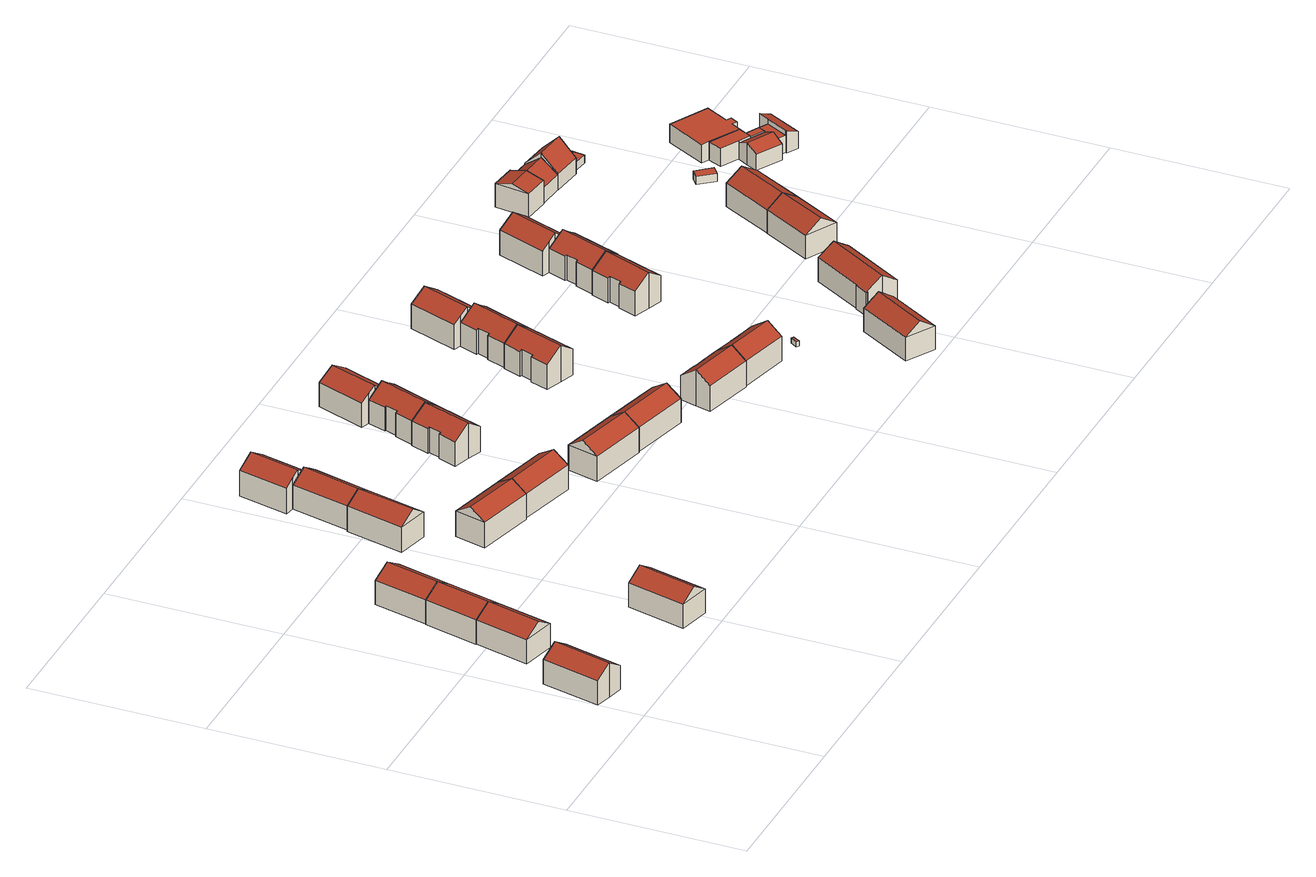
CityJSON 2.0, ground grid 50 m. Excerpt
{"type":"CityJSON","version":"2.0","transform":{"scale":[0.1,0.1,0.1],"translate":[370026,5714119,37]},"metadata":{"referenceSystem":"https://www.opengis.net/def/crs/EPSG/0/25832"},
"CityObjects":{
"building1":{"type":"Building","attributes":{"Geometrietyp2DReferenz":"3000","Gemeindeschluessel":"05513000","function":"31001_1010","roofType":"3100","measuredHeight":10.37,"storeysAboveGround":2},"address":[{"country":"Germany","locality":"Gelsenkirchen","thoroughfareNumber":"32","thoroughfareName":"Marderweg"}],"geometry":[{"type":"Solid","lod":"2","boundaries":[[[[0,1,2,3]],[[4,5,1,0]],[[6,7,5,4]],[[8,9,7,6]],[[10,11,9,8]],[[3,2,11,10]],[[4,0,3,6]],[[10,8,6,3]],[[1,5,7,9,11,2]]]],"semantics":{"surfaces":[{"type":"WallSurface"},{"type":"RoofSurface"},{"type":"GroundSurface"}],"values":[[0,0,0,0,0,0,1,1,2]]}}]},
"building2":{"type":"Building","attributes":{"Geometrietyp2DReferenz":"3000","Gemeindeschluessel":"05513000","function":"31001_1010","roofType":"3100","measuredHeight":10.37,"storeysAboveGround":2},"address":[{"country":"Germany","locality":"Gelsenkirchen","thoroughfareNumber":"30","thoroughfareName":"Marderweg"}],"geometry":[{"type":"Solid","lod":"2","boundaries":[[[[12,13,14,15]],[[16,17,13,12]],[[18,19,17,16]],[[15,14,19,18]],[[12,20,16]],[[18,21,15]],[[15,21,20,12]],[[16,20,21,18]],[[13,17,19,14]]]],"semantics":{"surfaces":[{"type":"WallSurface"},{"type":"RoofSurface"},{"type":"GroundSurface"}],"values":[[0,0,0,0,0,0,1,1,2]]}}]},
"building3":{"type":"Building","attributes":{"Geometrietyp2DReferenz":"3000","Gemeindeschluessel":"05513000","function":"31001_1010","roofType":"3100","measuredHeight":10.4,"storeysAboveGround":2},"address":[{"country":"Germany","locality":"Gelsenkirchen","thoroughfareNumber":"28","thoroughfareName":"Marderweg"}],"geometry":[{"type":"Solid","lod":"2","boundaries":[[[[15,22,23,24]],[[18,25,22,15]],[[26,27,25,18]],[[24,23,27,26]],[[15,21,18]],[[26,28,24]],[[24,28,21,15]],[[18,21,28,26]],[[22,25,27,23]]]],"semantics":{"surfaces":[{"type":"WallSurface"},{"type":"RoofSurface"},{"type":"GroundSurface"}],"values":[[0,0,0,0,0,0,1,1,2]]}}]},
"building4":{"type":"Building","attributes":{"Geometrietyp2DReferenz":"3000","Gemeindeschluessel":"05513000","function":"31001_1010","roofType":"3100","measuredHeight":10.37,"storeysAboveGround":2},"address":[{"country":"Germany","locality":"Gelsenkirchen","thoroughfareNumber":"26","thoroughfareName":"Marderweg"}],"geometry":[{"type":"Solid","lod":"2","boundaries":[[[[24,29,30,31]],[[26,32,29,24]],[[33,34,32,26]],[[31,30,34,33]],[[24,28,26]],[[33,35,31]],[[31,35,28,24]],[[26,28,35,33]],[[29,32,34,30]]]],"semantics":{"surfaces":[{"type":"WallSurface"},{"type":"RoofSurface"},{"type":"GroundSurface"}],"values":[[0,0,0,0,0,0,1,1,2]]}}]},
"building5":{"type":"Building","attributes":{"Geometrietyp2DReferenz":"3000","Gemeindeschluessel":"05513000","function":"31001_1010","roofType":"3100","measuredHeight":10.24,"storeysAboveGround":2},"address":[{"country":"Germany","locality":"Gelsenkirchen","thoroughfareNumber":"12","thoroughfareName":"Iltisweg"}],"geometry":[{"type":"Solid","lod":"2","boundaries":[[[[36,37,38,39]],[[40,41,37,36]],[[42,43,41,40]],[[39,38,43,42]],[[36,44,40]],[[42,45,39]],[[39,45,44,36]],[[40,44,45,42]],[[37,41,43,38]]]],"semantics":{"surfaces":[{"type":"WallSurface"},{"type":"RoofSurface"},{"type":"GroundSurface"}],"values":[[0,0,0,0,0,0,1,1,2]]}}]},
"building6":{"type":"Building","attributes":{"Geometrietyp2DReferenz":"3000","Gemeindeschluessel":"05513000","function":"31001_1010","roofType":"3100","measuredHeight":10.56,"storeysAboveGround":2},"address":[{"country":"Germany","locality":"Gelsenkirchen","thoroughfareNumber":"24","thoroughfareName":"Marderweg"}],"geometry":[{"type":"Solid","lod":"2","boundaries":[[[[46,47,48,49]],[[50,51,47,46]],[[52,53,51,50]],[[49,48,53,52]],[[46,54,50]],[[52,55,49]],[[49,55,54,46]],[[50,54,55,52]],[[47,51,53,48]]]],"semantics":{"surfaces":[{"type":"WallSurface"},{"type":"RoofSurface"},{"type":"GroundSurface"}],"values":[[0,0,0,0,0,0,1,1,2]]}}]},
"building7":{"type":"Building","attributes":{"Geometrietyp2DReferenz":"3000","Gemeindeschluessel":"05513000","function":"31001_1010","roofType":"3100","measuredHeight":10.58,"storeysAboveGround":2},"address":[{"country":"Germany","locality":"Gelsenkirchen","thoroughfareNumber":"11","thoroughfareName":"Marderweg"}],"geometry":[{"type":"Solid","lod":"2","boundaries":[[[[56,57,58,59]],[[60,61,57,56]],[[62,63,61,60]],[[59,58,63,62]],[[56,64,60]],[[62,65,59]],[[59,65,64,56]],[[60,64,65,62]],[[57,61,63,58]]]],"semantics":{"surfaces":[{"type":"WallSurface"},{"type":"RoofSurface"},{"type":"GroundSurface"}],"values":[[0,0,0,0,0,0,1,1,2]]}}]},
"building8":{"type":"Building","attributes":{"Geometrietyp2DReferenz":"3000","Gemeindeschluessel":"05513000","function":"31001_1010","roofType":"3100","measuredHeight":10.25,"storeysAboveGround":2},"address":[{"country":"Germany","locality":"Gelsenkirchen","thoroughfareNumber":"22","thoroughfareName":"Marderweg"}],"geometry":[{"type":"Solid","lod":"2","boundaries":[[[[52,66,67,55]],[[68,69,66,52]],[[70,71,69,68]],[[72,73,71,70]],[[74,75,73,72]],[[49,76,75,74]],[[55,67,76,49]],[[68,52,55,70]],[[49,74,72,70,55]],[[66,69,71,73,75,76,67]]]],"semantics":{"surfaces":[{"type":"WallSurface"},{"type":"RoofSurface"},{"type":"GroundSurface"}],"values":[[0,0,0,0,0,0,0,1,1,2]]}}]},
"building9":{"type":"Building","attributes":{"Geometrietyp2DReferenz":"3000","Gemeindeschluessel":"05513000","function":"31001_1010","roofType":"3100","measuredHeight":10.66,"storeysAboveGround":2},"address":[{"country":"Germany","locality":"Gelsenkirchen","thoroughfareNumber":"20","thoroughfareName":"Marderweg"}],"geometry":[{"type":"Solid","lod":"2","boundaries":[[[[77,78,79,80]],[[81,82,78,77]],[[83,84,82,81]],[[85,86,84,83]],[[87,88,86,85]],[[89,90,88,87]],[[80,79,90,89]],[[83,81,77,80,85]],[[89,87,85,80]],[[78,82,84,86,88,90,79]]]],"semantics":{"surfaces":[{"type":"WallSurface"},{"type":"RoofSurface"},{"type":"GroundSurface"}],"values":[[0,0,0,0,0,0,0,1,1,2]]}}]},
"building10":{"type":"Building","attributes":{"Geometrietyp2DReferenz":"3000","Gemeindeschluessel":"05513000","function":"31001_1010","roofType":"3100","measuredHeight":10.22,"storeysAboveGround":2},"address":[{"country":"Germany","locality":"Gelsenkirchen","thoroughfareNumber":"9","thoroughfareName":"Marderweg"}],"geometry":[{"type":"Solid","lod":"2","boundaries":[[[[91,92,93,56]],[[94,95,92,91]],[[60,96,95,94]],[[56,93,96,60]],[[91,97,94]],[[60,64,56]],[[56,64,97,91]],[[94,97,64,60]],[[92,95,96,93]]]],"semantics":{"surfaces":[{"type":"WallSurface"},{"type":"RoofSurface"},{"type":"GroundSurface"}],"values":[[0,0,0,0,0,0,1,1,2]]}}]},
"building11":{"type":"Building","attributes":{"Geometrietyp2DReferenz":"3000","Gemeindeschluessel":"05513000","function":"31001_1010","roofType":"3100","measuredHeight":10.49,"storeysAboveGround":2},"address":[{"country":"Germany","locality":"Gelsenkirchen","thoroughfareNumber":"7","thoroughfareName":"Marderweg"}],"geometry":[{"type":"Solid","lod":"2","boundaries":[[[[98,99,100,101]],[[102,103,99,98]],[[104,105,103,102]],[[101,100,105,104]],[[98,106,102]],[[104,107,101]],[[101,107,106,98]],[[102,106,107,104]],[[99,103,105,100]]]],"semantics":{"surfaces":[{"type":"WallSurface"},{"type":"RoofSurface"},{"type":"GroundSurface"}],"values":[[0,0,0,0,0,0,1,1,2]]}}]},
"building12":{"type":"Building","attributes":{"Geometrietyp2DReferenz":"3000","Gemeindeschluessel":"05513000","function":"31001_1010","roofType":"3100","measuredHeight":10.67,"storeysAboveGround":2},"address":[{"country":"Germany","locality":"Gelsenkirchen","thoroughfareNumber":"14","thoroughfareName":"Marderweg"}],"geometry":[{"type":"Solid","lod":"2","boundaries":[[[[108,109,110,111]],[[112,113,109,108]],[[114,115,113,112]],[[116,117,115,114]],[[118,119,117,116]],[[120,121,119,118]],[[122,123,121,120]],[[124,125,123,122]],[[126,127,125,124]],[[111,110,127,126]],[[120,118,116,114,112,108,111,122]],[[126,124,122,111]],[[109,113,115,117,119,121,123,125,127,110]]]],"semantics":{"surfaces":[{"type":"WallSurface"},{"type":"RoofSurface"},{"type":"GroundSurface"}],"values":[[0,0,0,0,0,0,0,0,0,0,1,1,2]]}}]},
"building13":{"type":"Building","attributes":{"Geometrietyp2DReferenz":"3000","Gemeindeschluessel":"05513000","function":"31001_1010","roofType":"3100","measuredHeight":10.58,"storeysAboveGround":2},"address":[{"country":"Germany","locality":"Gelsenkirchen","thoroughfareNumber":"16","thoroughfareName":"Marderweg"}],"geometry":[{"type":"Solid","lod":"2","boundaries":[[[[128,129,130,131]],[[132,133,129,128]],[[134,135,133,132]],[[136,137,135,134]],[[138,139,137,136]],[[140,141,139,138]],[[142,143,141,140]],[[144,145,143,142]],[[146,147,145,144]],[[148,149,147,146]],[[131,130,149,148]],[[142,140,138,136,134,132,128,144]],[[131,148,146,144,128]],[[129,133,135,137,139,141,143,145,147,149,130]]]],"semantics":{"surfaces":[{"type":"WallSurface"},{"type":"RoofSurface"},{"type":"GroundSurface"}],"values":[[0,0,0,0,0,0,0,0,0,0,0,1,1,2]]}}]},
"building14":{"type":"Building","attributes":{"Geometrietyp2DReferenz":"3000","Gemeindeschluessel":"05513000","function":"31001_1010","roofType":"3100","measuredHeight":10.16,"storeysAboveGround":2},"address":[{"country":"Germany","locality":"Gelsenkirchen","thoroughfareNumber":"5","thoroughfareName":"Marderweg"}],"geometry":[{"type":"Solid","lod":"2","boundaries":[[[[150,151,152,98]],[[153,154,151,150]],[[102,155,154,153]],[[98,152,155,102]],[[150,156,153]],[[102,106,98]],[[98,106,156,150]],[[153,156,106,102]],[[151,154,155,152]]]],"semantics":{"surfaces":[{"type":"WallSurface"},{"type":"RoofSurface"},{"type":"GroundSurface"}],"values":[[0,0,0,0,0,0,1,1,2]]}}]},
"building15":{"type":"Building","attributes":{"Geometrietyp2DReferenz":"3000","Gemeindeschluessel":"05513000","function":"31001_1010","roofType":"3100","measuredHeight":10.32,"storeysAboveGround":2},"address":[{"country":"Germany","locality":"Gelsenkirchen","thoroughfareNumber":"18","thoroughfareName":"Marderweg"}],"geometry":[{"type":"Solid","lod":"2","boundaries":[[[[157,143,158,159]],[[160,161,143,157]],[[162,163,161,160]],[[164,165,163,162]],[[166,167,165,164]],[[168,147,167,166]],[[159,158,147,168]],[[162,160,157,159,164]],[[168,166,164,159]],[[143,161,163,165,167,147,158]]]],"semantics":{"surfaces":[{"type":"WallSurface"},{"type":"RoofSurface"},{"type":"GroundSurface"}],"values":[[0,0,0,0,0,0,0,1,1,2]]}}]},
"building16":{"type":"Building","attributes":{"Geometrietyp2DReferenz":"3000","Gemeindeschluessel":"05513000","function":"31001_1010","roofType":"3100","measuredHeight":10.79,"storeysAboveGround":2},"address":[{"country":"Germany","locality":"Gelsenkirchen","thoroughfareNumber":"3","thoroughfareName":"Marderweg"}],"geometry":[{"type":"Solid","lod":"2","boundaries":[[[[169,170,171,172]],[[173,174,170,169]],[[175,176,174,173]],[[177,178,176,175]],[[179,180,178,177]],[[181,182,180,179]],[[183,184,182,181]],[[185,186,184,183]],[[187,188,186,185]],[[172,171,188,187]],[[183,181,179,177,175,173,169,185]],[[172,187,185,169]],[[170,174,176,178,180,182,184,186,188,171]]]],"semantics":{"surfaces":[{"type":"WallSurface"},{"type":"RoofSurface"},{"type":"GroundSurface"}],"values":[[0,0,0,0,0,0,0,0,0,0,1,1,2]]}}]},
"building17":{"type":"Building","attributes":{"Geometrietyp2DReferenz":"3000","Gemeindeschluessel":"05513000","function":"31001_1010","roofType":"3100","measuredHeight":10.86,"storeysAboveGround":2},"address":[{"country":"Germany","locality":"Gelsenkirchen","thoroughfareNumber":"8","thoroughfareName":"Marderweg"}],"geometry":[{"type":"Solid","lod":"2","boundaries":[[[[189,190,191,192]],[[193,194,190,189]],[[195,196,194,193]],[[197,198,196,195]],[[199,200,198,197]],[[201,202,200,199]],[[203,204,202,201]],[[205,206,204,203]],[[207,208,206,205]],[[192,191,208,207]],[[201,199,197,195,193,189,192,203]],[[207,205,203,192]],[[190,194,196,198,200,202,204,206,208,191]]]],"semantics":{"surfaces":[{"type":"WallSurface"},{"type":"RoofSurface"},{"type":"GroundSurface"}],"values":[[0,0,0,0,0,0,0,0,0,0,1,1,2]]}}]},
"building18":{"type":"Building","attributes":{"Geometrietyp2DReferenz":"3000","Gemeindeschluessel":"05513000","function":"31001_1010","roofType":"3100","measuredHeight":10.49,"storeysAboveGround":2},"address":[{"country":"Germany","locality":"Gelsenkirchen","thoroughfareNumber":"1","thoroughfareName":"Marderweg"}],"geometry":[{"type":"Solid","lod":"2","boundaries":[[[[185,209,210,187]],[[183,211,209,185]],[[212,213,211,183]],[[214,215,213,212]],[[216,217,215,214]],[[218,219,217,216]],[[220,221,219,218]],[[222,223,221,220]],[[224,225,223,222]],[[187,210,225,224]],[[220,218,216,214,212,183,185,222]],[[187,224,222,185]],[[209,211,213,215,217,219,221,223,225,210]]]],"semantics":{"surfaces":[{"type":"WallSurface"},{"type":"RoofSurface"},{"type":"GroundSurface"}],"values":[[0,0,0,0,0,0,0,0,0,0,1,1,2]]}}]},
"building19":{"type":"Building","attributes":{"Geometrietyp2DReferenz":"3000","Gemeindeschluessel":"05513000","function":"31001_1010","roofType":"3100","measuredHeight":10.75,"storeysAboveGround":2},"address":[{"country":"Germany","locality":"Gelsenkirchen","thoroughfareNumber":"10","thoroughfareName":"Marderweg"}],"geometry":[{"type":"Solid","lod":"2","boundaries":[[[[201,226,227,228]],[[229,230,226,201]],[[231,232,230,229]],[[233,234,232,231]],[[235,236,234,233]],[[237,238,236,235]],[[239,240,238,237]],[[241,242,240,239]],[[243,244,242,241]],[[245,246,244,243]],[[228,227,246,245]],[[237,235,233,231,229,201,228,239]],[[245,243,241,239,228]],[[226,230,232,234,236,238,240,242,244,246,227]]]],"semantics":{"surfaces":[{"type":"WallSurface"},{"type":"RoofSurface"},{"type":"GroundSurface"}],"values":[[0,0,0,0,0,0,0,0,0,0,0,1,1,2]]}}]},
"building20":{"type":"Building","attributes":{"Geometrietyp2DReferenz":"3000","Gemeindeschluessel":"05513000","function":"31001_1010","roofType":"3100","measuredHeight":10.46,"storeysAboveGround":2},"address":[{"country":"Germany","locality":"Gelsenkirchen","thoroughfareNumber":"12","thoroughfareName":"Marderweg"}],"geometry":[{"type":"Solid","lod":"2","boundaries":[[[[247,248,249,250]],[[251,252,248,247]],[[253,254,252,251]],[[255,256,254,253]],[[257,258,256,255]],[[259,260,258,257]],[[250,249,260,259]],[[253,251,247,250,255]],[[259,257,255,250]],[[248,252,254,256,258,260,249]]]],"semantics":{"surfaces":[{"type":"WallSurface"},{"type":"RoofSurface"},{"type":"GroundSurface"}],"values":[[0,0,0,0,0,0,0,1,1,2]]}}]},
"building21":{"type":"Building","attributes":{"Geometrietyp2DReferenz":"3000","Gemeindeschluessel":"05513000","function":"31001_2523","roofType":"1000","measuredHeight":1.51},"address":[{"country":"Germany","locality":"Gelsenkirchen","thoroughfareNumber":"1","thoroughfareName":"Marderweg"}],"geometry":[{"type":"Solid","lod":"2","boundaries":[[[[261,262,263,264]],[[265,266,262,261]],[[267,268,266,265]],[[269,270,268,267]],[[264,263,270,269]],[[267,265,261,264,269]],[[262,266,268,270,263]]]],"semantics":{"surfaces":[{"type":"WallSurface"},{"type":"RoofSurface"},{"type":"GroundSurface"}],"values":[[0,0,0,0,0,1,2]]}}]},
"building22":{"type":"Building","attributes":{"Geometrietyp2DReferenz":"3000","Gemeindeschluessel":"05513000","function":"31001_1010","roofType":"3100","measuredHeight":10.25,"storeysAboveGround":2},"address":[{"country":"Germany","locality":"Gelsenkirchen","thoroughfareNumber":"27","thoroughfareName":"Im Eichkamp"}],"geometry":[{"type":"Solid","lod":"2","boundaries":[[[[271,272,273,274]],[[275,276,272,271]],[[277,278,276,275]],[[274,273,278,277]],[[271,279,275]],[[277,280,274]],[[274,280,279,271]],[[275,279,280,277]],[[272,276,278,273]]]],"semantics":{"surfaces":[{"type":"WallSurface"},{"type":"RoofSurface"},{"type":"GroundSurface"}],"values":[[0,0,0,0,0,0,1,1,2]]}}]},
"building23":{"type":"Building","attributes":{"Geometrietyp2DReferenz":"3000","Gemeindeschluessel":"05513000","function":"31001_1010","roofType":"3100","measuredHeight":10.83,"storeysAboveGround":2},"address":[{"country":"Germany","locality":"Gelsenkirchen","thoroughfareNumber":"2","thoroughfareName":"Marderweg"}],"geometry":[{"type":"Solid","lod":"2","boundaries":[[[[281,282,283,284]],[[285,286,282,281]],[[287,288,286,285]],[[289,290,288,287]],[[291,292,290,289]],[[293,294,292,291]],[[295,296,294,293]],[[297,298,296,295]],[[299,300,298,297]],[[284,283,300,299]],[[293,291,289,287,285,281,284,295]],[[299,297,295,284]],[[282,286,288,290,292,294,296,298,300,283]]]],"semantics":{"surfaces":[{"type":"WallSurface"},{"type":"RoofSurface"},{"type":"GroundSurface"}],"values":[[0,0,0,0,0,0,0,0,0,0,1,1,2]]}}]},
"building24":{"type":"Building","attributes":{"Geometrietyp2DReferenz":"3000","Gemeindeschluessel":"05513000","function":"31001_1010","roofType":"3100","measuredHeight":10.64,"storeysAboveGround":2},"address":[{"country":"Germany","locality":"Gelsenkirchen","thoroughfareNumber":"4","thoroughfareName":"Marderweg"}],"geometry":[{"type":"Solid","lod":"2","boundaries":[[[[301,302,303,304]],[[305,306,302,301]],[[307,308,306,305]],[[309,310,308,307]],[[311,312,310,309]],[[313,314,312,311]],[[315,316,314,313]],[[317,318,316,315]],[[319,320,318,317]],[[321,322,320,319]],[[304,303,322,321]],[[313,311,309,307,305,301,304,315]],[[321,319,317,315,304]],[[302,306,308,310,312,314,316,318,320,322,303]]]],"semantics":{"surfaces":[{"type":"WallSurface"},{"type":"RoofSurface"},{"type":"GroundSurface"}],"values":[[0,0,0,0,0,0,0,0,0,0,0,1,1,2]]}}]},
"building25":{"type":"Building","attributes":{"Geometrietyp2DReferenz":"3000","Gemeindeschluessel":"05513000","function":"31001_1010","roofType":"3100","measuredHeight":10.29,"storeysAboveGround":2},"address":[{"country":"Germany","locality":"Gelsenkirchen","thoroughfareNumber":"25","thoroughfareName":"Im Eichkamp"}],"geometry":[{"type":"Solid","lod":"2","boundaries":[[[[323,324,325,326]],[[327,328,324,323]],[[329,330,328,327]],[[331,332,330,329]],[[333,334,332,331]],[[335,336,334,333]],[[337,338,336,335]],[[339,340,338,337]],[[341,342,340,339]],[[326,325,342,341]],[[335,333,331,329,327,323,326,337]],[[341,339,337,326]],[[324,328,330,332,334,336,338,340,342,325]]]],"semantics":{"surfaces":[{"type":"WallSurface"},{"type":"RoofSurface"},{"type":"GroundSurface"}],"values":[[0,0,0,0,0,0,0,0,0,0,1,1,2]]}}]},
"building26":{"type":"Building","attributes":{"Geometrietyp2DReferenz":"3000","Gemeindeschluessel":"05513000","function":"31001_1010","roofType":"3100","measuredHeight":10.68,"storeysAboveGround":2},"address":[{"country":"Germany","locality":"Gelsenkirchen","thoroughfareNumber":"6","thoroughfareName":"Marderweg"}],"geometry":[{"type":"Solid","lod":"2","boundaries":[[[[343,344,345,346]],[[347,348,344,343]],[[349,350,348,347]],[[351,352,350,349]],[[353,354,352,351]],[[355,356,354,353]],[[346,345,356,355]],[[343,346,355,353,347]],[[351,349,347,353]],[[344,348,350,352,354,356,345]]]],"semantics":{"surfaces":[{"type":"WallSurface"},{"type":"RoofSurface"},{"type":"GroundSurface"}],"values":[[0,0,0,0,0,0,0,1,1,2]]}}]},
"building27":{"type":"Building","attributes":{"Geometrietyp2DReferenz":"3000","Gemeindeschluessel":"05513000","function":"31001_1010","roofType":"3100","measuredHeight":10.27,"storeysAboveGround":2},"address":[{"country":"Germany","locality":"Gelsenkirchen","thoroughfareNumber":"23","thoroughfareName":"Im Eichkamp"}],"geometry":[{"type":"Solid","lod":"2","boundaries":[[[[357,358,359,360]],[[361,362,358,357]],[[363,364,362,361]],[[360,359,364,363]],[[357,365,361]],[[363,366,360]],[[360,366,365,357]],[[361,365,366,363]],[[358,362,364,359]]]],"semantics":{"surfaces":[{"type":"WallSurface"},{"type":"RoofSurface"},{"type":"GroundSurface"}],"values":[[0,0,0,0,0,0,1,1,2]]}}]},
"building28":{"type":"Building","attributes":{"Geometrietyp2DReferenz":"3000","Gemeindeschluessel":"05513000","function":"31001_1010","roofType":"3100","measuredHeight":8.44,"storeysAboveGround":2},"address":[{"country":"Germany","locality":"Gelsenkirchen","thoroughfareNumber":"34","thoroughfareName":"Im Eichkamp"}],"geometry":[{"type":"Solid","lod":"2","boundaries":[[[[367,368,369,370]],[[371,372,368,367]],[[373,374,372,371]],[[370,369,374,373]],[[367,375,371]],[[373,376,370]],[[370,376,375,367]],[[371,375,376,373]],[[368,372,374,369]]]],"semantics":{"surfaces":[{"type":"WallSurface"},{"type":"RoofSurface"},{"type":"GroundSurface"}],"values":[[0,0,0,0,0,0,1,1,2]]}}]},
"building29":{"type":"Building","attributes":{"Geometrietyp2DReferenz":"3000","Gemeindeschluessel":"05513000","function":"31001_1010","roofType":"3100","measuredHeight":10.14,"storeysAboveGround":2},"address":[{"country":"Germany","locality":"Gelsenkirchen","thoroughfareNumber":"21","thoroughfareName":"Im Eichkamp"}],"geometry":[{"type":"Solid","lod":"2","boundaries":[[[[360,377,378,379]],[[363,380,377,360]],[[381,382,380,363]],[[379,378,382,381]],[[360,366,363]],[[381,383,379]],[[379,383,366,360]],[[363,366,383,381]],[[377,380,382,378]]]],"semantics":{"surfaces":[{"type":"WallSurface"},{"type":"RoofSurface"},{"type":"GroundSurface"}],"values":[[0,0,0,0,0,0,1,1,2]]}}]},
"building30":{"type":"Building","attributes":{"Geometrietyp2DReferenz":"3000","Gemeindeschluessel":"05513000","function":"31001_1010","roofType":"3100","measuredHeight":8.25,"storeysAboveGround":2},"address":[{"country":"Germany","locality":"Gelsenkirchen","thoroughfareNumber":"32","thoroughfareName":"Im Eichkamp"}],"geometry":[{"type":"Solid","lod":"2","boundaries":[[[[384,385,386,387]],[[388,389,385,384]],[[390,391,389,388]],[[387,386,391,390]],[[384,392,388]],[[390,393,387]],[[387,393,392,384]],[[388,392,393,390]],[[385,389,391,386]]]],"semantics":{"surfaces":[{"type":"WallSurface"},{"type":"RoofSurface"},{"type":"GroundSurface"}],"values":[[0,0,0,0,0,0,1,1,2]]}}]},
"building31":{"type":"Building","attributes":{"Geometrietyp2DReferenz":"3000","Gemeindeschluessel":"05513000","function":"31001_1010","roofType":"3100","measuredHeight":9.56,"storeysAboveGround":2},"address":[{"country":"Germany","locality":"Gelsenkirchen","thoroughfareNumber":"30","thoroughfareName":"Im Eichkamp"}],"geometry":[{"type":"Solid","lod":"2","boundaries":[[[[394,395,396,397]],[[398,399,395,394]],[[400,401,399,398]],[[402,403,401,400]],[[404,405,403,402]],[[406,407,405,404]],[[408,409,407,406]],[[410,411,409,408]],[[397,396,411,410]],[[398,394,397,410,408,400]],[[406,404,402,400,408]],[[395,399,401,403,405,407,409,411,396]]]],"semantics":{"surfaces":[{"type":"WallSurface"},{"type":"RoofSurface"},{"type":"GroundSurface"}],"values":[[0,0,0,0,0,0,0,0,0,1,1,2]]}}]},
"building32":{"type":"Building","attributes":{"Geometrietyp2DReferenz":"3000","Gemeindeschluessel":"05513000","function":"31001_2463","roofType":"1000","measuredHeight":2.4},"address":[{"country":"Germany","locality":"Gelsenkirchen","thoroughfareNumber":"19","thoroughfareName":"Im Eichkamp"}],"geometry":[{"type":"Solid","lod":"2","boundaries":[[[[412,413,414,415]],[[416,417,413,412]],[[418,419,417,416]],[[415,414,419,418]],[[416,412,415,418]],[[413,417,419,414]]]],"semantics":{"surfaces":[{"type":"WallSurface"},{"type":"RoofSurface"},{"type":"GroundSurface"}],"values":[[0,0,0,0,1,2]]}}]},
"building33":{"type":"Building","attributes":{"Geometrietyp2DReferenz":"3000","Gemeindeschluessel":"05513000","function":"31001_2463","roofType":"1000","measuredHeight":2.33},"address":[{"country":"Germany","locality":"Gelsenkirchen","thoroughfareNumber":"30","thoroughfareName":"Im Eichkamp"}],"geometry":[{"type":"Solid","lod":"2","boundaries":[[[[420,421,411,422]],[[423,424,421,420]],[[425,396,424,423]],[[422,411,396,425]],[[423,420,422,425]],[[421,424,396,411]]]],"semantics":{"surfaces":[{"type":"WallSurface"},{"type":"RoofSurface"},{"type":"GroundSurface"}],"values":[[0,0,0,0,1,2]]}}]},
"building34":{"type":"Building","attributes":{"Geometrietyp2DReferenz":"3000","Gemeindeschluessel":"05513000","function":"31001_2463","roofType":"1000","measuredHeight":2.31},"address":[{"country":"Germany","locality":"Gelsenkirchen","thoroughfareNumber":"30","thoroughfareName":"Im Eichkamp"}],"geometry":[{"type":"Solid","lod":"2","boundaries":[[[[426,427,428,429]],[[420,430,427,426]],[[422,431,430,420]],[[429,428,431,422]],[[420,426,429,422]],[[427,430,431,428]]]],"semantics":{"surfaces":[{"type":"WallSurface"},{"type":"RoofSurface"},{"type":"GroundSurface"}],"values":[[0,0,0,0,1,2]]}}]},
"building35":{"type":"Building","attributes":{"Geometrietyp2DReferenz":"3000","Gemeindeschluessel":"05513000","function":"31001_2463","roofType":"1000","measuredHeight":2.32},"address":[{"country":"Germany","locality":"Gelsenkirchen","thoroughfareNumber":"30","thoroughfareName":"Im Eichkamp"}],"geometry":[{"type":"Solid","lod":"2","boundaries":[[[[432,433,434,435]],[[426,427,433,432]],[[429,428,427,426]],[[435,434,428,429]],[[426,432,435,429]],[[433,427,428,434]]]],"semantics":{"surfaces":[{"type":"WallSurface"},{"type":"RoofSurface"},{"type":"GroundSurface"}],"values":[[0,0,0,0,1,2]]}}]},
"building36":{"type":"Building","attributes":{"name":"Gemeindezentrum","Gemeindeschluessel":"05513000","Geometrietyp2DReferenz":"3000","function":"31001_3044"},"address":[{"country":"Germany","locality":"Gelsenkirchen","thoroughfareNumber":"17","thoroughfareName":"Im Eichkamp"},{"country":"Germany","locality":"Gelsenkirchen","thoroughfareNumber":"19","thoroughfareName":"Im Eichkamp"}],"children":["building36-1","building36-2","building36-3","building36-4","building36-5","building36-6"]},
"building36-1":{"type":"BuildingPart","attributes":{"roofType":"1000","measuredHeight":5.48,"storeysAboveGround":1},"parents":["building36"],"geometry":[{"type":"MultiSurface","lod":"2","boundaries":[[[436,437,438,439]],[[440,441,437,436]],[[442,443,441,440]],[[444,445,443,442]],[[446,447,445,444]],[[448,449,447,446]],[[450,451,449,448]],[[452,453,451,450]],[[448,446,444,442,440,436,439,452,450]],[[438,437,441,443,445,447,449,451,453]],[[452,439,454,455]],[[438,453,455,454]]],"semantics":{"surfaces":[{"type":"WallSurface"},{"type":"RoofSurface"},{"type":"GroundSurface"},{"type":"ClosureSurface"}],"values":[0,0,0,0,0,0,0,0,1,2,0,3]}}]},
"building36-2":{"type":"BuildingPart","attributes":{"roofType":"1000","measuredHeight":5.44,"storeysAboveGround":1},"parents":["building36"],"geometry":[{"type":"MultiSurface","lod":"2","boundaries":[[[454,438,456,457]],[[458,459,453,455]],[[457,456,460,461]],[[462,458,455,454,457,461]],[[438,453,459,463,460,456]],[[454,455,453,438]],[[458,462,464,465]],[[463,459,465,464]],[[462,461,466,467]],[[467,466,460,463]]],"semantics":{"surfaces":[{"type":"WallSurface"},{"type":"RoofSurface"},{"type":"GroundSurface"},{"type":"ClosureSurface"}],"values":[0,0,0,1,2,3,0,3,0,3]}}]},
"building36-3":{"type":"BuildingPart","attributes":{"roofType":"1000","measuredHeight":5.14,"storeysAboveGround":1},"parents":["building36"],"geometry":[{"type":"MultiSurface","lod":"2","boundaries":[[[468,469,459,465]],[[468,465,464,470]],[[459,469,471,463]],[[464,465,459,463]],[[468,470,471,469]],[[470,464,467,472]],[[471,472,467,463]]],"semantics":{"surfaces":[{"type":"WallSurface"},{"type":"RoofSurface"},{"type":"GroundSurface"},{"type":"ClosureSurface"}],"values":[0,1,2,3,3,0,3]}}]},
"building36-4":{"type":"BuildingPart","attributes":{"roofType":"3100","measuredHeight":6.65,"storeysAboveGround":1},"parents":["building36"],"geometry":[{"type":"MultiSurface","lod":"2","boundaries":[[[473,474,475,476]],[[466,460,474,473]],[[477,478,479,480]],[[476,475,478,477]],[[472,466,473,481]],[[476,477,480,481,473]],[[474,460,471,482,479,478,475]],[[466,467,463,460]],[[467,472,471,463]],[[481,483,484]],[[484,483,482,471,472]],[[481,480,485,483]],[[482,483,485,479]]],"semantics":{"surfaces":[{"type":"WallSurface"},{"type":"RoofSurface"},{"type":"GroundSurface"},{"type":"ClosureSurface"}],"values":[0,0,0,0,1,1,2,3,3,0,3,0,3]}}]},
"building36-5":{"type":"BuildingPart","attributes":{"roofType":"1000","measuredHeight":5.16,"storeysAboveGround":1},"parents":["building36"],"geometry":[{"type":"MultiSurface","lod":"2","boundaries":[[[486,487,469,468]],[[485,479,488,489]],[[486,468,485,489]],[[469,487,488,479]],[[468,470,472,484]],[[469,471,470,468]],[[483,484,472,471,482]],[[485,483,482,479]],[[486,489,488,487]]],"semantics":{"surfaces":[{"type":"WallSurface"},{"type":"RoofSurface"},{"type":"GroundSurface"},{"type":"ClosureSurface"}],"values":[0,0,1,2,0,3,3,3,3]}}]},
"building36-6":{"type":"BuildingPart","attributes":{"roofType":"2100","measuredHeight":6.66,"storeysAboveGround":1},"parents":["building36"],"geometry":[{"type":"MultiSurface","lod":"2","boundaries":[[[490,491,492,493]],[[494,495,491,490]],[[496,488,495,494]],[[497,498,487,499]],[[493,492,498,497]],[[499,496,494,490,493,497]],[[491,495,488,487,498,492]],[[496,499,486,489]],[[487,488,489,486]]],"semantics":{"surfaces":[{"type":"WallSurface"},{"type":"RoofSurface"},{"type":"GroundSurface"},{"type":"ClosureSurface"}],"values":[0,0,0,0,0,1,2,0,3]}}]}
},
"vertices":[
[3,130,73],[3,130,1],[48,118,1],[48,118,104],[42,298,73],[42,298,1],[88,286,104],[88,286,1],[134,275,73],[134,275,1],[94,107,73],[94,107,1],
[201,347,79],[201,347,7],[239,503,7],[239,503,79],[104,371,79],[104,371,7],[142,527,79],[142,527,7],[153,359,110],[190,515,110],
[239,503,6],[277,660,6],[277,660,79],[142,527,6],[180,684,79],[180,684,6],[228,672,110],
[277,660,7],[314,816,7],[314,816,79],[180,684,7],[218,840,79],[218,840,7],[266,828,110],
[508,49,81],[508,49,9],[549,219,9],[549,219,81],[418,71,81],[418,71,9],[459,241,81],[459,241,9],[463,60,112],[504,230,112],
[554,850,91],[554,850,16],[593,1018,16],[593,1018,91],[463,872,91],[463,872,16],[502,1040,91],[502,1040,16],[509,861,122],[547,1029,122],
[758,733,93],[758,733,16],[587,776,16],[587,776,93],[735,644,93],[735,644,16],[565,686,93],[565,686,16],[746,688,122],[576,731,122],
[502,1040,20],[547,1029,20],[541,1208,91],[541,1208,20],[586,1197,122],[586,1197,20],[608,1192,108],[608,1192,20],[632,1186,91],[632,1186,20],[593,1018,20],
[541,1208,113],[541,1208,19],[561,1203,19],[561,1203,126],[514,1214,95],[514,1214,19],[547,1359,95],[547,1359,19],[594,1348,126],[594,1348,19],[641,1337,95],[641,1337,19],[608,1192,95],[608,1192,19],
[928,691,93],[928,691,20],[758,733,20],[906,601,93],[906,601,20],[735,644,20],[917,646,122],
[1157,592,99],[1157,592,24],[986,635,24],[986,635,99],[1135,503,99],[1135,503,24],[964,545,99],[964,545,24],[1146,547,129],[975,590,129],
[883,905,99],[883,905,27],[931,889,27],[931,889,134],[902,958,100],[902,958,27],[907,956,103],[907,956,27],[919,992,103],[919,992,27],[915,993,100],[915,993,27],[933,1047,100],[933,1047,27],[980,1030,134],[980,1030,27],[1023,1015,103],[1023,1015,27],[973,874,103],[973,874,27],
[981,1030,136],[981,1030,30],[1023,1015,30],[1023,1015,104],[933,1047,101],[933,1047,30],[952,1100,101],[952,1100,30],[957,1098,104],[957,1098,30],[969,1134,104],[969,1134,30],[965,1135,101],[965,1135,30],[984,1188,100],[984,1188,30],[1031,1172,136],[1031,1172,30],[1050,1165,121],[1050,1165,30],[1074,1156,104],[1074,1156,30],
[1327,549,99],[1327,549,27],[1157,592,27],[1306,460,99],[1306,460,27],[1135,503,27],[1317,505,129],
[984,1188,119],[1005,1181,30],[1005,1181,133],[959,1197,102],[959,1197,30],[1009,1337,102],[1009,1337,30],[1055,1320,133],[1055,1320,30],[1101,1303,102],[1101,1303,30],[1050,1165,102],
[1386,452,142],[1386,452,34],[1375,409,34],[1375,409,111],[1398,501,107],[1398,501,34],[1452,487,107],[1452,487,34],[1451,482,111],[1451,482,34],[1488,473,111],[1488,473,34],[1489,478,107],[1489,478,34],[1544,464,107],[1544,464,34],[1532,416,142],[1532,416,34],[1521,372,111],[1521,372,34],
[1310,833,107],[1310,833,33],[1357,816,33],[1357,816,142],[1328,886,107],[1328,886,33],[1333,884,111],[1333,884,33],[1346,920,111],[1346,920,33],[1341,921,107],[1341,921,33],[1360,974,108],[1360,974,33],[1407,958,142],[1407,958,33],[1450,943,111],[1450,943,33],[1400,801,111],[1400,801,33],
[1532,416,37],[1521,372,37],[1544,464,37],[1599,450,107],[1599,450,37],[1598,446,111],[1598,446,37],[1634,437,111],[1634,437,37],[1635,441,107],[1635,441,37],[1690,428,107],[1690,428,37],[1678,379,142],[1678,379,37],[1668,336,111],[1668,336,37],
[1360,974,36],[1407,958,36],[1407,958,144],[1379,1028,108],[1379,1028,36],[1384,1026,112],[1384,1026,36],[1396,1062,112],[1396,1062,36],[1391,1064,108],[1391,1064,36],[1410,1117,108],[1410,1117,36],[1458,1100,144],[1458,1100,36],[1478,1093,128],[1478,1093,36],[1500,1085,112],[1500,1085,36],[1450,943,112],[1450,943,36],
[1410,1117,128],[1410,1117,38],[1433,1109,38],[1433,1109,143],[1387,1125,112],[1387,1125,38],[1437,1265,112],[1437,1265,38],[1483,1249,143],[1483,1249,38],[1528,1232,112],[1528,1232,38],[1478,1093,112],[1478,1093,38],
[1764,348,50],[1764,348,35],[1760,350,35],[1760,350,50],[1768,346,50],[1768,346,35],[1756,326,50],[1756,326,35],[1749,331,50],[1749,331,35],
[1880,2,104],[1880,2,33],[1969,156,33],[1969,156,104],[1799,49,104],[1799,49,33],[1888,203,104],[1888,203,33],[1839,25,136],[1929,180,136],
[1717,764,113],[1717,764,40],[1764,747,40],[1764,747,148],[1735,817,113],[1735,817,40],[1740,815,117],[1740,815,40],[1753,850,117],[1753,850,40],[1748,852,113],[1748,852,40],[1767,905,113],[1767,905,40],[1815,888,148],[1815,888,40],[1858,874,117],[1858,874,40],[1807,732,117],[1807,732,40],
[1767,905,115],[1767,905,43],[1815,888,43],[1815,888,150],[1786,958,115],[1786,958,43],[1791,957,118],[1791,957,43],[1804,992,118],[1804,992,43],[1799,994,115],[1799,994,43],[1818,1047,115],[1818,1047,43],[1865,1030,150],[1865,1030,43],[1885,1023,135],[1885,1023,43],[1908,1015,118],[1908,1015,43],[1858,874,118],[1858,874,43],
[1954,222,111],[1954,222,39],[1995,198,39],[1995,198,142],[1953,221,111],[1953,221,39],[1950,223,109],[1950,223,39],[1972,261,109],[1972,261,39],[1974,260,110],[1974,260,39],[2057,403,111],[2057,403,39],[2098,378,142],[2098,378,39],[2140,354,111],[2140,354,39],[2036,174,111],[2036,174,39],
[1846,1196,118],[1846,1196,44],[1795,1055,44],[1795,1055,118],[1891,1179,151],[1891,1179,44],[1936,1163,118],[1936,1163,44],[1885,1023,118],[1885,1023,44],[1840,1039,151],[1840,1039,44],[1818,1047,135],[1818,1047,44],
[2221,422,118],[2221,422,47],[2296,563,47],[2296,563,118],[2132,469,118],[2132,469,47],[2207,609,118],[2207,609,47],[2176,446,150],[2251,586,150],
[2115,1283,124],[2115,1283,54],[2040,1292,54],[2040,1292,124],[2103,1185,124],[2103,1185,54],[2028,1194,124],[2028,1194,54],[2109,1234,138],[2034,1243,138],
[2296,563,48],[2373,708,48],[2373,708,118],[2207,609,48],[2285,756,118],[2285,756,48],[2329,732,150],
[2189,1275,101],[2189,1275,55],[2116,1283,55],[2116,1283,101],[2177,1177,101],[2177,1177,55],[2104,1185,101],[2104,1185,55],[2183,1226,138],[2110,1234,138],
[2268,1166,103],[2268,1166,55],[2269,1174,55],[2269,1174,111],[2178,1176,103],[2178,1176,55],[2184,1226,151],[2184,1226,55],[2190,1275,103],[2190,1275,55],[2280,1264,103],[2280,1264,55],[2276,1234,133],[2276,1234,55],[2274,1215,151],[2274,1215,55],[2273,1204,140],[2273,1204,55],
[2406,842,75],[2406,842,51],[2370,885,51],[2370,885,75],[2382,823,75],[2382,823,51],[2347,866,75],[2347,866,51],
[2329,1198,79],[2329,1198,55],[2273,1204,79],[2325,1167,79],[2325,1167,55],[2269,1174,79],
[2333,1228,79],[2333,1228,56],[2276,1234,56],[2276,1234,79],[2329,1198,56],[2273,1204,56],
[2337,1258,79],[2337,1258,56],[2280,1264,56],[2280,1264,79],
[2456,898,101],[2456,898,46],[2477,887,46],[2477,887,101],[2516,1012,101],[2516,1012,46],[2626,954,101],[2626,954,46],[2592,889,101],[2592,889,46],[2606,881,101],[2606,881,46],[2594,859,101],[2594,859,46],[2580,867,101],[2580,867,46],[2565,840,101],[2565,840,46],[2477,887,100],[2565,840,100],
[2461,847,46],[2461,847,100],[2556,821,100],[2556,821,46],[2512,820,46],[2512,820,100],[2545,802,100],[2545,802,46],[2545,802,97],[2556,821,97],[2512,820,94],[2545,802,94],
[2597,800,97],[2597,800,46],[2586,780,97],[2586,780,46],[2586,780,94],
[2494,788,112],[2494,788,46],[2477,756,46],[2477,756,94],[2552,716,94],[2552,716,46],[2563,736,46],[2563,736,105],[2569,748,112],[2569,748,46],[2569,748,97],[2583,774,97],[2563,736,97],
[2622,786,97],[2622,786,46],[2588,722,46],[2588,722,97],
[2619,700,96],[2619,700,46],[2671,799,46],[2671,799,96],[2586,718,112],[2586,718,46],[2588,722,112],[2638,816,112],[2638,816,46],[2622,786,112]
]}
